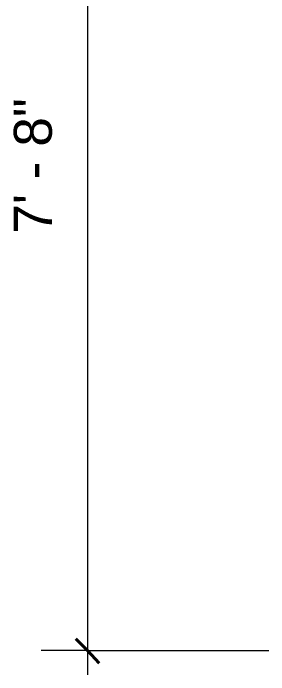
# Model space of a CAD drawing. Header units: inches. Extents: x -6061 to 13621, y -296 to 7483.
# Drawn here: x -5934.3 to -5909.6, y -186.9 to -123.2 of the extents above; entities that cross this region are included whole.
import ezdxf

# ---------------------------------------------------------------- set-up
doc = ezdxf.new("R2010")
doc.units = ezdxf.units.IN
doc.header["$MEASUREMENT"] = 0
doc.layers.get('0').update_dxf_attribs({"linetype": 'CONTINUOUS'})
doc.styles.add('Arial$001H0', font='arial.ttf')

msp = doc.modelspace()

# ---------------------------------------------------------------- linework, layer by layer
at = {"color": 7, "linetype": 'Continuous', "lineweight": 9, "true_color": 0x000007}
for p, q in [((-5927.10728, -90.29321), (-5927.10728, -186.88235)), ((-5927.10728, -184.55973), (-5931.59234, -184.55973)), ((-5927.10728, -184.55973), (-5909.64755, -184.55973))]:
    msp.add_line(p, q, dxfattribs=at)
at = {"color": 7, "linetype": 'Continuous', "lineweight": 40, "true_color": 0x000007}
for q in [(-5928.22854, -183.43846), (-5925.98601, -185.76109)]:
    msp.add_line((-5927.10728, -184.55973), q, dxfattribs=at)

# ---------------------------------------------------------------- texts
at = {"color": 7, "true_color": 0x000007, "style": 'Arial$001H0'}
msp.add_text('7\' - 8"', height=3.667117, rotation=90, dxfattribs=at).set_placement((-5930.55122, -144.43445))

doc.saveas('drawing.dxf')
